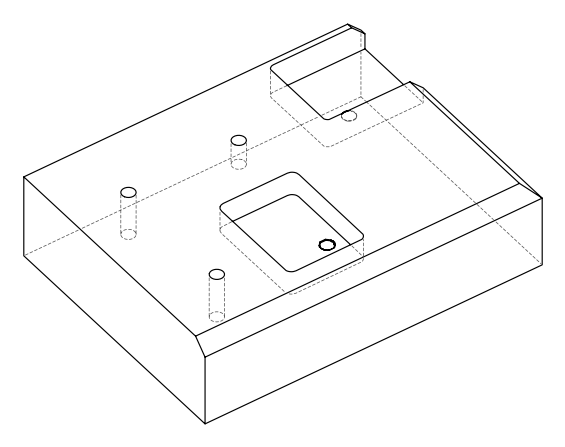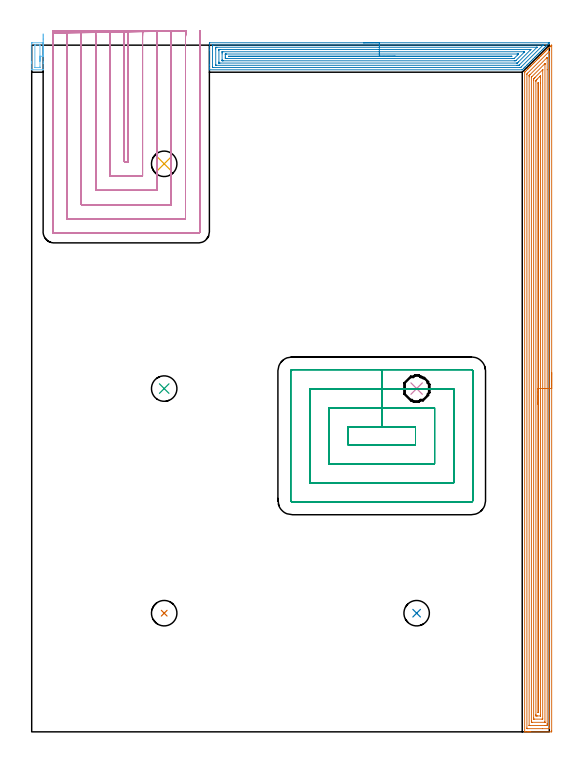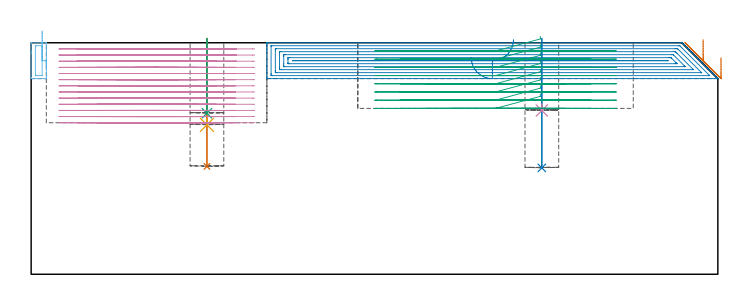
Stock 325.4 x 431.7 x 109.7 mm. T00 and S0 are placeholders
(PLAN: 10 operations, 3 tool changes, 107.8 min)
(1 INDEXABLE_INSERT_DRILL_BLIND_HOLE_FROM_SOLID | STEP1POCKET | NXT0302_003 | 0.24 min | 11715 mm3)
(2 INDEXABLE_INSERT_DRILL_BLIND_HOLE_FROM_SOLID_1 | STEP1POCKET_1 | NXT0302_003 | 0.25 min | 11858 mm3)
(3 INDEXABLE_INSERT_DRILL_BLIND_HOLE_FROM_SOLID_2 | STEP1POCKET_2 | NXT0302_003 | 0.14 min | 6663 mm3)
(4 INDEXABLE_INSERT_DRILL_BLIND_HOLE_FROM_SOLID_3 | STEP1POCKET_3 | NXT0302_003 | 0.02 min | 6401 mm3)
(5 INDEXABLE_INSERT_DRILL_BLIND_HOLE_FROM_SOLID_4 | STEP1POCKET_4 | NXT0302_003 | 0.02 min | 7764 mm3)
(6 AREA_MILL | FG_CHAMFER_SURFACE | UGT0205_001 | 0.57 min | 2128 mm3)
(7 AREA_MILL_1 | FG_CHAMFER_SURFACE_1 | UGT0205_001 | 23.87 min | 62358 mm3)
(8 AREA_MILL_2 | FG_CHAMFER_SURFACE_2 | UGT0205_001 | 11.66 min | 30359 mm3)
(9 MILL_RECTANGULAR_POCKET | POCKET_RECTANGULAR_STRAIGHT | UGT0201_008 | Follow Part, ap 4, ae 75% | 17.55 min | 394319 mm3)
(10 MILL_SLOT | SLOT_PARTIAL_RECTANGULAR | NXT0201_011 | Follow Part, ap 3, ae 75% | 53.45 min | 481788 mm3)
(TOOL NXT0302_003 | Index. Insert Drill 16mm [880-D1600L20-05] | D16 PA176 FL80 Z2)
(TOOL UGT0205_001 | Chamfer Mill 20 x 3 x 45 deg. | D20 FL50 Z2)
(TOOL UGT0201_008 | End Mill 16 mm | D16 FL32 Z4)
(TOOL NXT0201_011 | ENDMILL 12mm [2P460-1200-NA 1630] | D12 FL38 Z6)
(OP 1 INDEXABLE_INSERT_DRILL_BLIND_HOLE_FROM_SOLID)
G17 G21 G94 G90
T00 M6
G54
G17 G0 G90 X83.3 Y74.6 S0 M3
G43 Z119.7 H1
G94 G81 G98 Z51.1 F250. R111.7
G80
M5
M2
(OP 2 INDEXABLE_INSERT_DRILL_BLIND_HOLE_FROM_SOLID_1)
G17 G21 G94 G90
T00 M6
G54
G17 G0 G90 X242. Y74.6 S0 M3
G43 Z119.7 H1
G94 G81 G98 Z50.4 F250. R111.7
G80
M5
M2
(OP 3 INDEXABLE_INSERT_DRILL_BLIND_HOLE_FROM_SOLID_2)
G17 G21 G94 G90
T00 M6
G54
G17 G0 G90 X83.3 Y215.8 S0 M3
G43 Z119.7 H1
G94 G81 G98 Z76.3 F250. R111.7
G80
M5
M2
(OP 4 INDEXABLE_INSERT_DRILL_BLIND_HOLE_FROM_SOLID_3)
G17 G21 G94 G90
T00 M6
G54
G17 G0 G90 X242. Y215.8 S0 M3
G43 Z119.7 H1
G94 G81 G98 Z77.6 F250. R80.6
G80
M5
M2
(OP 5 INDEXABLE_INSERT_DRILL_BLIND_HOLE_FROM_SOLID_4)
G17 G21 G94 G90
T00 M6
G54
G17 G0 G90 X83.3 Y357.1 S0 M3
G43 Z119.7 H1
G94 G81 G98 Z70.8 F250. R73.8
G80
M5
M2
(OP 6 AREA_MILL)
G17 G21 G94 G90
T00 M6
G54
G17 G0 G90 X7.2 Y438.842 S1061 M3
G43 Z119.7 H0
Z101.202
G94 G1 Y438.199 Z100.612 F250.
Y437.507 Z100.081
Y436.772 Z99.611
Y435.998 Z99.208
Y435.192 Z98.874
Y434.36 Z98.612
Y433.509 Z98.422
Y432.644 Z98.308
Y431.772 Z98.27
Y430.901 Z98.307
Y430.036 Z98.421
Y429.184 Z98.609
Y428.352 Z98.871
Y427.546 Z99.205
Y426.772 Z99.608
Y426.036 Z100.076
Y425.343 Z100.607
Y424.7 Z101.196
Y421.154 Z104.739
Y420.387 Z105.511
Y420.268 Z105.631
X7.199 Y416.338 Z109.56
X7.19 Y416.205 Z109.693
X7.14 Y416.2 Z109.7
X0.06
X0.01 Y416.205 Z109.693
X0. Y416.34 Z109.558
Y420.387 Z105.512
Y421.154 Z104.739
Y432.678 Z93.218
X0.003 Y433.065 Z92.831
X0.01 Y433.191 Z92.705
X0.137 Y433.198 Z92.698
X0.502 Y433.2 Z92.7
X6.698
X7.067 Y433.195 Z92.702
X7.19 Y433.191 Z92.705
X7.2 Y433.062 Z92.834
Y424.7 Z101.196
X6.699 Y424.702 Z101.198
X6.696
X5.2 Y424.7 Z101.2
X5.199 Y417.949 Z107.951
X5.195 Y417.767 Z108.133
X5.19 Y417.628 Z108.272
X5.146 Y417.621 Z108.279
X4.928 Y417.614 Z108.286
X4.922
X2.266
X2.055 Y417.619 Z108.281
X2.011 Y417.621 Z108.279
X2.005 Y417.652 Z108.248
X2.001 Y417.686 Z108.214
Y431.451 Z94.449
X2.005 Y431.633 Z94.267
X2.01 Y431.772 Z94.128
X2.054 Y431.779 Z94.121
X2.272 Y431.786 Z94.114
X2.278
X4.934
X5.145 Y431.781 Z94.119
X5.189 Y431.779 Z94.121
X5.195 Y431.748 Z94.152
X5.199 Y431.714 Z94.186
X5.2 Y424.7 Z101.2
Y424.111 Z101.843
Y423.58 Z102.535
Y423.111 Z103.271
Y422.708 Z104.045
Y422.374 Z104.851
Y422.112 Z105.683
Y421.923 Z106.535
Y421.809 Z107.4
Y421.771 Z108.271
Y421.809 Z109.143
Y421.923 Z110.008
Y422.112 Z110.859
Y422.374 Z111.691
Y422.708 Z112.497
Y423.111 Z113.271
Y423.58 Z114.007
Y424.111 Z114.699
Y424.7 Z115.342
G0 Z119.7
M5
M2
(OP 7 AREA_MILL_1)
G17 G21 G94 G90
T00 M6
G54
G17 G0 G90 X326.9 Y225.85 S1061 M3
G43 Z119.7 H0
Z102.7
G94 G1 Y225.812 Z101.828 F250.
Y225.698 Z100.964
Y225.509 Z100.112
Y225.247 Z99.28
Y224.913 Z98.474
Y224.51 Z97.7
Y224.041 Z96.964
Y223.51 Z96.272
Y222.921 Z95.629
Y222.278 Z95.04
Y221.586 Z94.508
Y220.85 Z94.04
Y220.076 Z93.637
Y219.27 Z93.303
Y218.438 Z93.041
Y217.586 Z92.852
Y216.722 Z92.738
Y215.85 Z92.7
Y0.614
X326.896 Y0.243 Z92.703
X326.892 Y0.01 Z92.706
X326.655 Y0. Z92.942
X313.691 Z105.904
X313.081 Z106.513
X312.528 Z107.069
X312.195 Z107.401
X311.641 Z107.955
X311.308 Z108.287
X310.292 Z109.308
X309.928 Y0.008 Z109.663
X309.903 Y0.01 Z109.688
X309.9 Y0.168 Z109.7
Y414.563
X309.904 Y414.695 Z109.689
X309.929 Y414.725 Z109.666
X310.18 Y414.98 Z109.42
X310.21 Y415.01 Z109.39
X310.865 Y415.666 Z108.732
X311.039 Y415.839 Z108.561
X311.103 Y415.903 Z108.497
X311.751 Y416.553 Z107.845
X311.906 Y416.706 Z107.694
X311.996 Y416.796 Z107.604
X312.638 Y417.439 Z106.959
X312.774 Y417.574 Z106.826
X312.889 Y417.689 Z106.711
X313.081 Y417.882 Z106.517
X313.186 Y417.987 Z106.412
X313.524 Y418.326 Z106.073
X313.641 Y418.441 Z105.959
X313.782 Y418.582 Z105.818
X313.968 Y418.769 Z105.63
X314.078 Y418.88 Z105.519
X314.675 Y419.475 Z104.924
X314.854 Y419.655 Z104.743
X314.971 Y419.773 Z104.625
X315.568 Y420.368 Z104.031
X315.741 Y420.542 Z103.857
X316.461 Y421.261 Z103.138
X316.627 Y421.428 Z102.97
X317.354 Y422.155 Z102.245
X317.514 Y422.315 Z102.083
X318.247 Y423.048 Z101.352
X318.398 Y423.2 Z101.198
X318.843 Y423.643 Z100.757
X318.844 Y423.644 Z100.756
X319.14 Y423.941 Z100.459
X319.286 Y424.088 Z100.31
X319.711 Y424.511 Z99.889
X319.73 Y424.53 Z99.87
X320.033 Y424.834 Z99.565
X320.173 Y424.975 Z99.423
X320.578 Y425.378 Z99.022
X320.629 Y425.429 Z98.971
X320.926 Y425.727 Z98.672
X321.059 Y425.861 Z98.537
X321.446 Y426.246 Z98.154
X321.562 Y426.362 Z98.037
X321.819 Y426.62 Z97.779
X321.946 Y426.748 Z97.65
X322.313 Y427.113 Z97.287
X322.469 Y427.269 Z97.131
X322.712 Y427.513 Z96.886
X322.832 Y427.634 Z96.764
X323.18 Y427.98 Z96.42
X323.375 Y428.176 Z96.224
X323.605 Y428.406 Z95.993
X323.719 Y428.521 Z95.877
X324.047 Y428.847 Z95.552
X324.282 Y429.082 Z95.318
X324.498 Y429.299 Z95.1
X324.605 Y429.407 Z94.991
X325.049 Y429.849 Z94.551
X325.492 Y430.294 Z94.104
X325.935 Y430.735 Z93.664
X326.378 Y431.18 Z93.218
X326.583 Y431.383 Z93.016
X326.649 Y431.449 Z92.951
X326.822 Y431.622 Z92.778
X326.884 Y431.681 Z92.715
X326.895 Y431.683 Z92.704
X326.899 Y431.681 Z92.7
X326.9 Y215.85
X325.486 Z94.114
Y2.407
X325.485 Y2.179 Z94.115
X325.482 Y2.068 Z94.118
X325.479 Y2.022 Z94.121
X325.4 Y2.01 Z94.2
X325.002 Y2.001 Z94.598
X321.136 Y2. Z98.464
X311.705 Y2.001 Z107.895
X311.452 Y2.005 Z108.148
X311.348 Y2.01 Z108.252
X311.321 Y2.023 Z108.279
X311.318 Y2.07 Z108.282
X311.315 Y2.178 Z108.285
X311.314 Y2.395 Z108.286
Y413.218
X311.323 Y413.661 Z108.277
X311.539 Y413.884 Z108.061
X311.767 Y414.117 Z107.833
X325.328 Y427.678 Z94.272
X325.426 Y427.774 Z94.174
X325.458 Y427.8 Z94.142
X325.479 Y427.814 Z94.121
X325.482 Y427.726 Z94.118
X325.486 Y427.519 Z94.114
Y215.85
X324.072 Z95.528
X324.071 Y5.08 Z95.529
X324.07 Y4.726 Z95.53
X324.067 Y4.187 Z95.533
X324.065 Y4.019 Z95.535
X323.898 Y4.006 Z95.702
X323.719 Y4.003 Z95.881
X323.018 Y4. Z96.582
X322.832 Z96.768
X313.081 Y4.001 Z106.519
X312.896 Y4.003 Z106.704
X312.773 Y4.008 Z106.827
X312.735 Y4.011 Z106.865
X312.733 Y4.026 Z106.867
X312.731 Y4.068 Z106.869
X312.729 Y4.187 Z106.871
Y411.793
X312.73 Y412.331 Z106.87
X312.732 Y412.508 Z106.868
X312.735 Y412.595 Z106.865
X312.741 Y412.63 Z106.859
X312.761 Y412.653 Z106.839
X313.081 Y412.981 Z106.519
X313.202 Y413.102 Z106.398
X324.041 Y423.941 Z95.559
X324.052 Y423.948 Z95.548
X324.058 Y423.95 Z95.542
X324.064 Y423.941 Z95.536
X324.069 Y423.722 Z95.531
X324.071 Y423.586 Z95.529
X324.072 Y416.229 Z95.528
Y215.85
X322.657 Z96.943
Y6.15
X322.656 Y6.047 Z96.944
X322.653 Y6.018 Z96.947
X322.651 Y6.01 Z96.949
X322.644 Y6.007 Z96.956
X322.591 Y6.003 Z97.009
X322.376 Y6.001 Z97.224
X314.827 Y6. Z104.773
X314.416 Y6.002 Z105.184
X314.211 Y6.007 Z105.389
X314.161 Y6.01 Z105.439
X314.149 Y6.016 Z105.451
X314.147 Y6.033 Z105.453
X314.145 Y6.099 Z105.455
X314.143 Y6.69 Z105.457
Y6.866
Y411.437
X314.144 Y411.527 Z105.456
X314.147 Y411.571 Z105.453
X314.15 Y411.589 Z105.45
X314.164 Y411.606 Z105.436
X314.278 Y411.726 Z105.322
X314.422 Y411.873 Z105.178
X322.497 Y419.947 Z97.103
X322.574 Y420.02 Z97.026
X322.642 Y420.082 Z96.958
X322.651 Y420.086 Z96.949
X322.653 Y420.059 Z96.947
X322.655 Y420.003 Z96.945
X322.657 Y419.652 Z96.943
Y419.475
Y215.85
X321.243 Z98.357
Y8.282
X321.241 Y8.159 Z98.359
X321.238 Y8.061 Z98.362
X321.235 Y8.009 Z98.365
X321.221 Y8.008 Z98.379
X321.059 Y8.003 Z98.541
X320.82 Y8. Z98.78
X315.741 Y8.001 Z103.859
X315.648 Y8.003 Z103.952
X315.592 Y8.006 Z104.008
X315.566 Y8.009 Z104.034
X315.564 Y8.097 Z104.036
X315.559 Y8.467 Z104.041
X315.557 Y8.652 Z104.043
Y8.837
Y409.651
X315.558 Y409.835 Z104.042
X315.564 Y410.544 Z104.036
X315.648 Y410.638 Z103.952
X315.741 Y410.737 Z103.859
X316.087 Y411.088 Z103.513
X316.436 Y411.437 Z103.164
X321.138 Y416.139 Z98.462
X321.19 Y416.19 Z98.41
X321.233 Y416.228 Z98.367
X321.24 Y416.232 Z98.36
X321.241 Y416.231 Z98.359
X321.242 Y416.211 Z98.358
X321.243 Y416.088 Z98.357
Y415.903
Y215.85
X319.829 Z99.771
Y10.785
X319.828 Y10.438 Z99.772
X319.825 Y10.165 Z99.775
X319.822 Y10.031 Z99.778
X319.817 Y10.01 Z99.783
X319.783 Y10.006 Z99.817
X319.72 Y10.002 Z99.88
X317.949 Y10. Z101.651
X317.514 Y10.001 Z102.086
X317.058 Y10.004 Z102.542
X316.987 Y10.01 Z102.613
X316.978 Y10.085 Z102.622
X316.975 Y10.438 Z102.625
X316.972 Y10.984 Z102.628
X316.971 Y408.758 Z102.629
X316.973 Y409.302 Z102.627
X316.976 Y409.477 Z102.624
X316.978 Y409.516 Z102.622
X317.008 Y409.55 Z102.592
X317.101 Y409.651 Z102.499
X317.752 Y410.304 Z101.848
X319.286 Y411.839 Z100.314
X319.532 Y412.083 Z100.068
X319.782 Y412.331 Z99.818
X319.795 Y412.336 Z99.805
X319.822 Y412.331 Z99.778
X319.825 Y412.054 Z99.775
X319.828 Y411.785 Z99.772
X319.829 Y407.843 Z99.771
Y215.85
X318.415 Z101.185
X318.414 Y12.21 Z101.186
X318.4 Y12.101 Z101.2
X318.386 Y12.225 Z101.214
X318.385 Y12.239 Z101.215
X318.386 Y407.88
X318.4 Y408.204 Z101.2
X318.414 Y407.865 Z101.186
X318.415 Y407.85 Z101.185
Y215.85
Y214.978 Z101.223
Y214.113 Z101.337
Y213.262 Z101.526
Y212.43 Z101.788
Y211.624 Z102.122
Y210.85 Z102.525
Y210.114 Z102.994
Y209.422 Z103.525
Y208.779 Z104.114
Y208.19 Z104.757
Y207.658 Z105.45
Y207.19 Z106.185
Y206.787 Z106.959
Y206.453 Z107.765
Y206.191 Z108.597
Y206.002 Z109.449
Y205.888 Z110.314
Y205.85 Z111.185
G0 Z119.7
M5
M2
(OP 8 AREA_MILL_2)
G17 G21 G94 G90
T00 M6
G54
G17 G0 G90 X208.55 Y433.2 S1061 M3
G43 Z119.7 H0
Z102.7
G94 G1 X208.588 Z101.828 F250.
X208.702 Z100.964
X208.891 Z100.112
X209.153 Z99.28
X209.487 Z98.474
X209.89 Z97.7
X210.358 Z96.964
X210.89 Z96.272
X211.479 Z95.629
X212.122 Z95.04
X212.814 Z94.508
X213.55 Z94.04
X214.324 Z93.637
X215.13 Z93.303
X215.962 Z93.041
X216.813 Z92.852
X217.678 Z92.738
X218.55 Z92.7
X325.14
X325.385 Y433.196 Z92.703
X325.386 Y433.195 Z92.704
X325.385 Y433.185 Z92.714
X325.136 Y432.936 Z92.964
X325.088 Y432.887 Z93.012
X324.88 Y432.678 Z93.218
X324.268 Y432.068 Z93.832
X324.195 Y431.994 Z93.905
X323.993 Y431.792 Z94.104
X323.4 Y431.2 Z94.7
X323.302 Y431.101 Z94.797
X323.107 Y430.905 Z94.991
X322.532 Y430.332 Z95.568
X322.409 Y430.209 Z95.69
X322.221 Y430.019 Z95.877
X321.663 Y429.463 Z96.436
X321.334 Y429.132 Z96.764
X320.795 Y428.595 Z97.305
X320.448 Y428.246 Z97.65
X319.927 Y427.727 Z98.173
X319.561 Y427.359 Z98.537
X319.059 Y426.859 Z99.041
X318.675 Y426.473 Z99.423
X318.191 Y425.991 Z99.909
X317.788 Y425.586 Z100.31
X317.323 Y425.123 Z100.777
X316.902 Y424.7 Z101.197
X316.755 Y424.555 Z101.344
X316.459 Y424.259 Z101.641
X316.015 Y423.814 Z102.083
X315.553 Y423.353 Z102.547
X315.128 Y422.927 Z102.97
X314.647 Y422.447 Z103.452
X314.242 Y422.041 Z103.856
X313.741 Y421.541 Z104.358
X313.355 Y421.154 Z104.743
X312.836 Y420.635 Z105.264
X312.469 Y420.268 Z105.63
X312.291 Y420.091 Z105.809
X312.114 Y419.914 Z105.985
X311.582 Y419.381 Z106.516
X311.398 Y419.198 Z106.701
X311.246 Y419.046 Z106.853
X311.139 Y418.938 Z106.96
X311.101 Y418.9 Z106.998
X310.378 Y418.178 Z107.722
X310.253 Y418.051 Z107.846
X310.208 Y418.007 Z107.891
X309.51 Y417.31 Z108.59
X309.366 Y417.165 Z108.732
X309.315 Y417.114 Z108.784
X308.659 Y416.459 Z109.441
X308.423 Y416.226 Z109.668
X308.395 Y416.204 Z109.689
X308.274 Y416.2 Z109.7
X111.863
X111.71 Y416.203 Z109.688
X111.708 Y416.227 Z109.664
X111.7 Y416.582 Z109.317
Y416.959 Z108.941
Y417.608 Z108.287
Y418.819 Z107.077
Y419.381 Z106.513
Y428.689 Z97.208
Y432.678 Z93.219
X111.703 Y432.962 Z92.935
X111.71 Y433.192 Z92.706
X111.942 Y433.199 Z92.699
X218.55 Y433.2 Z92.7
Y431.786 Z94.114
X321.225
X321.432 Y431.781 Z94.119
X321.518 Y431.779 Z94.121
X321.501 Y431.757 Z94.143
X321.475 Y431.727 Z94.173
X321.381 Y431.631 Z94.269
X321.307 Y431.556 Z94.344
X307.827 Y418.077 Z107.823
X307.589 Y417.844 Z108.056
X307.368 Y417.63 Z108.27
X306.934 Y417.614 Z108.286
X306.928
X114.096
X113.873 Y417.616 Z108.284
X113.765 Y417.618 Z108.282
X113.719 Y417.621 Z108.279
X113.71 Y417.651 Z108.249
X113.706 Y417.752 Z108.148
X113.701 Y418. Z107.9
X113.7 Y430.905 Z94.995
X113.702 Y431.296 Z94.604
X113.71 Y431.69 Z94.21
X113.717 Y431.779 Z94.121
X113.764 Y431.782 Z94.118
X113.874 Y431.784 Z94.116
X114.096 Y431.786 Z94.114
X218.55
Y430.372 Z95.528
X317.293 Y430.371 Z95.529
X317.427 Y430.369 Z95.531
X317.648 Y430.365 Z95.535
X317.653 Y430.36 Z95.54
Y430.357 Z95.543
X317.648 Y430.348 Z95.552
X306.808 Y419.507 Z106.393
X306.68 Y419.381 Z106.519
X306.357 Y419.068 Z106.832
X306.304 Y419.035 Z106.865
X306.219 Y419.033 Z106.867
X306.042 Y419.03 Z106.87
X305.504 Y419.029 Z106.871
X305.149 Y419.028 Z106.872
X116.236 Y419.029 Z106.871
X115.881 Y419.03 Z106.87
X115.763 Y419.032 Z106.868
X115.723 Y419.035 Z106.865
X115.71 Y419.042 Z106.858
X115.706 Y419.082 Z106.818
X115.702 Y419.201 Z106.699
X115.7 Y419.381 Z106.519
Y419.561 Z106.339
Y429.312 Z96.588
X115.701 Y430.019 Z95.881
X115.703 Y430.195 Z95.705
X115.713 Y430.365 Z95.535
X115.881 Y430.367 Z95.533
X116.419 Y430.371 Z95.529
X218.55 Y430.372 Z95.528
Y428.957 Z96.943
X313.36
X313.708 Y428.955 Z96.945
X313.763 Y428.953 Z96.947
X313.788 Y428.951 Z96.949
X313.78 Y428.941 Z96.959
X313.721 Y428.874 Z97.026
X313.65 Y428.8 Z97.1
X313.585 Y428.734 Z97.166
X306.024 Y421.172 Z104.728
X305.578 Y420.729 Z105.171
X305.432 Y420.586 Z105.314
X305.314 Y420.475 Z105.425
X305.279 Y420.449 Z105.451
X305.238 Y420.447 Z105.453
X305.149 Y420.445 Z105.455
X304.972 Y420.443 Z105.457
X118.383
X117.794 Y420.445 Z105.455
X117.728 Y420.448 Z105.452
X117.712 Y420.449 Z105.451
X117.709 Y420.466 Z105.434
X117.705 Y420.515 Z105.385
X117.701 Y420.717 Z105.183
X117.7 Y421.121 Z104.779
Y428.246 Z97.654
X117.703 Y428.673 Z97.227
X117.707 Y428.886 Z97.014
X117.71 Y428.937 Z96.963
X117.717 Y428.951 Z96.949
X117.741 Y428.952 Z96.948
X117.845 Y428.955 Z96.945
X118.559 Y428.957 Z96.943
X118.736
X218.55
Y427.543 Z98.357
X309.428
X309.613 Y427.542 Z98.358
X309.798 Y427.539 Z98.361
X309.905 Y427.537 Z98.363
X309.826 Y427.436 Z98.464
X309.758 Y427.359 Z98.541
X309.687 Y427.286 Z98.614
X309.613 Y427.211 Z98.689
X304.441 Y422.041 Z103.859
X304.347 Y421.95 Z103.95
X304.256 Y421.864 Z104.036
X303.547 Y421.858 Z104.042
X303.363 Y421.857 Z104.043
X120.345
X120.16 Y421.859 Z104.041
X119.79 Y421.864 Z104.036
X119.709 Y421.868 Z104.032
X119.706 Y421.893 Z104.007
X119.702 Y421.949 Z103.951
X119.701 Y422.041 Z103.859
X119.7 Y422.681 Z103.219
Y426.227 Z99.673
Y427.113 Z98.787
X119.703 Y427.359 Z98.541
X119.707 Y427.519 Z98.381
X119.709 Y427.533 Z98.367
X119.754 Y427.537 Z98.363
X119.852 Y427.541 Z98.359
X119.975 Y427.543 Z98.357
X120.16
X218.55
Y426.129 Z99.771
X305.149
X305.496 Y426.128 Z99.772
X305.761 Y426.126 Z99.774
X306.042 Y426.122 Z99.778
X306.043 Y426.102 Z99.798
X306.042 Y426.093 Z99.807
X305.789 Y425.837 Z100.063
X305.539 Y425.586 Z100.314
X303.363 Y423.413 Z102.487
X303.261 Y423.317 Z102.583
X303.225 Y423.285 Z102.615
X303.189 Y423.278 Z102.622
X303.013 Y423.275 Z102.625
X302.471 Y423.272 Z102.628
X302.124 Y423.271 Z102.629
X122.676 Y423.272 Z102.628
X122.13 Y423.275 Z102.625
X121.777 Y423.278 Z102.622
X121.71 Y423.287 Z102.613
X121.704 Y423.35 Z102.55
X121.701 Y423.814 Z102.086
X121.7 Y424.241 Z101.659
Y425.586 Z100.314
X121.701 Y426.013 Z99.887
X121.703 Y426.075 Z99.825
X121.709 Y426.111 Z99.789
X121.712 Y426.123 Z99.777
X121.722 Y426.124 Z99.776
X121.857 Y426.127 Z99.773
X122.13 Y426.129 Z99.771
X122.477
X218.55
Y424.715 Z101.185
X301.578 Y424.714 Z101.186
X301.91 Y424.7 Z101.2
X301.592 Y424.685 Z101.215
X301.578
X123.916 Y424.686 Z101.214
X123.797 Y424.7 Z101.2
X123.902 Y424.714 Z101.186
X218.55 Y424.715 Z101.185
X219.422 Z101.223
X220.286 Z101.337
X221.138 Z101.526
X221.97 Z101.788
X222.776 Z102.122
X223.55 Z102.525
X224.286 Z102.994
X224.978 Z103.525
X225.621 Z104.114
X226.21 Z104.757
X226.741 Z105.45
X227.21 Z106.185
X227.613 Z106.959
X227.947 Z107.765
X228.209 Z108.597
X228.398 Z109.449
X228.512 Z110.314
X228.55 Z111.185
G0 Z119.7
M5
M2
(OP 9 MILL_RECTANGULAR_POCKET)
G17 G21 G94 G90
T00 M6
G54
G17 G0 G90 X241.3 Y187.246 S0 M3
G43 Z119.7 H0
Z112.7
G94 G1 Y191.7 Z111.506 F250.
X220.05 Z105.812
X198.8 F500.
Y180.5
X241.3
Y191.7
X220.05
Y203.7
X186.8
Y168.5
X253.3
Y203.7
X220.05
Y215.7
X174.8
Y156.5
X265.3
Y215.7
X220.05
Y227.7
X163.7
G3 X162.8 Y226.8 R0.9
G1 Y145.4
G3 X163.7 Y144.5 R0.9
G1 X276.4
G3 X277.3 Y145.4 R0.9
G1 Y226.8
G3 X276.4 Y227.7 R0.9
G1 X220.05
X219.05
G0 X241.3 Y187.246 Z108.812
G1 Y191.7 Z107.619 F250.
X220.05 Z101.925
X198.8 F500.
Y180.5
X241.3
Y191.7
X220.05
Y203.7
X186.8
Y168.5
X253.3
Y203.7
X220.05
Y215.7
X174.8
Y156.5
X265.3
Y215.7
X220.05
Y227.7
X163.7
G3 X162.8 Y226.8 R0.9
G1 Y145.4
G3 X163.7 Y144.5 R0.9
G1 X276.4
G3 X277.3 Y145.4 R0.9
G1 Y226.8
G3 X276.4 Y227.7 R0.9
G1 X220.05
X219.05
G0 X241.3 Y187.246 Z104.925
G1 Y191.7 Z103.731 F250.
X220.05 Z98.037
X198.8 F500.
Y180.5
X241.3
Y191.7
X220.05
Y203.7
X186.8
Y168.5
X253.3
Y203.7
X220.05
Y215.7
X174.8
Y156.5
X265.3
Y215.7
X220.05
Y227.7
X163.7
G3 X162.8 Y226.8 R0.9
G1 Y145.4
G3 X163.7 Y144.5 R0.9
G1 X276.4
G3 X277.3 Y145.4 R0.9
G1 Y226.8
G3 X276.4 Y227.7 R0.9
G1 X220.05
X219.05
G0 X241.3 Y187.246 Z101.037
G1 Y191.7 Z99.844 F250.
X220.05 Z94.15
X198.8 F500.
Y180.5
X241.3
Y191.7
X220.05
Y203.7
X186.8
Y168.5
X253.3
Y203.7
X220.05
Y215.7
X174.8
Y156.5
X265.3
Y215.7
X220.05
Y227.7
X163.7
G3 X162.8 Y226.8 R0.9
G1 Y145.4
G3 X163.7 Y144.5 R0.9
G1 X276.4
G3 X277.3 Y145.4 R0.9
G1 Y226.8
G3 X276.4 Y227.7 R0.9
G1 X220.05
X219.05
G0 X241.3 Y187.246 Z97.15
G1 Y191.7 Z95.956 F250.
X220.05 Z90.262
X198.8 F500.
Y180.5
X241.3
Y191.7
X220.05
Y203.7
X186.8
Y168.5
X253.3
Y203.7
X220.05
Y215.7
X174.8
Y156.5
X265.3
Y215.7
X220.05
Y227.7
X163.7
G3 X162.8 Y226.8 R0.9
G1 Y145.4
G3 X163.7 Y144.5 R0.9
G1 X276.4
G3 X277.3 Y145.4 R0.9
G1 Y226.8
G3 X276.4 Y227.7 R0.9
G1 X220.05
X219.05
G0 X241.3 Y187.246 Z93.262
G1 Y191.7 Z92.069 F250.
X220.05 Z86.375
X198.8 F500.
Y180.5
X241.3
Y191.7
X220.05
Y203.7
X186.8
Y168.5
X253.3
Y203.7
X220.05
Y215.7
X174.8
Y156.5
X265.3
Y215.7
X220.05
Y227.7
X163.7
G3 X162.8 Y226.8 R0.9
G1 Y145.4
G3 X163.7 Y144.5 R0.9
G1 X276.4
G3 X277.3 Y145.4 R0.9
G1 Y226.8
G3 X276.4 Y227.7 R0.9
G1 X220.05
X219.05
G0 X241.3 Y187.246 Z89.375
G1 Y191.7 Z88.181 F250.
X220.05 Z82.487
X198.8 F500.
Y180.5
X241.3
Y191.7
X220.05
Y203.7
X186.8
Y168.5
X253.3
Y203.7
X220.05
Y215.7
X174.8
Y156.5
X265.3
Y215.7
X220.05
Y227.7
X163.7
G3 X162.8 Y226.8 R0.9
G1 Y145.4
G3 X163.7 Y144.5 R0.9
G1 X276.4
G3 X277.3 Y145.4 R0.9
G1 Y226.8
G3 X276.4 Y227.7 R0.9
G1 X220.05
X219.05
G0 X241.3 Y187.246 Z85.487
G1 Y191.7 Z84.294 F250.
X220.05 Z78.6
X198.8 F500.
Y180.5
X241.3
Y191.7
X220.05
Y203.7
X186.8
Y168.5
X253.3
Y203.7
X220.05
Y215.7
X174.8
Y156.5
X265.3
Y215.7
X220.05
Y227.7
X163.7
G3 X162.8 Y226.8 R0.9
G1 Y145.4
G3 X163.7 Y144.5 R0.9
G1 X276.4
G3 X277.3 Y145.4 R0.9
G1 Y226.8
G3 X276.4 Y227.7 R0.9
G1 X220.05
X219.05
G0 Z119.7
M5
M2
(OP 10 MILL_SLOT)
G17 G21 G94 G90
T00 M6
G54
G17 G0 G90 X58.072 Y440.698 S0 M3
G43 Z119.7 H1
Z106.785
G94 G1 X58.174 Y437.7 F250.
G2 X58.2 Y436.172 R45. F500.
G1 Y358.4
X60.7
Y436.172
G2 X60.726 Y437.7 R45.
G1 X60.828 Y440.698 F250.
X49.04 Y440.697
X49.168 Y437.7
G2 X49.2 Y436.172 R36. F500.
G1 Y349.4
X69.7
Y436.172
G2 X69.732 Y437.7 R36.
G1 X69.86 Y440.697 F250.
X39.987 Y440.695
X40.157 Y437.7
G2 X40.2 Y436.172 R27. F500.
G1 Y340.4
X78.7
Y436.172
G2 X78.743 Y437.7 R27.
G1 X78.913 Y440.695 F250.
X30.88 Y440.689
X31.135 Y437.7
G2 X31.2 Y436.172 R18. F500.
G1 Y331.4
X87.7
Y436.172
G2 X87.765 Y437.7 R18.
G1 X88.02 Y440.689 F250.
X21.56 Y440.656
X22.069 Y437.7
G2 X22.2 Y436.172 R9. F500.
G1 Y322.4
X96.7
Y436.172
G2 X96.831 Y437.7 R9.
G1 X97.34 Y440.656 F250.
X13.2 Y439.172
Y436.172
Y314.3 F500.
G3 X14.1 Y313.4 R0.9
G1 X104.8
G3 X105.7 Y314.3 R0.9
G1 Y436.172
Y439.172 F250.
G0 X58.072 Y440.698 Z103.869
G1 X58.174 Y437.7
G2 X58.2 Y436.172 R45. F500.
G1 Y358.4
X60.7
Y436.172
G2 X60.726 Y437.7 R45.
G1 X60.828 Y440.698 F250.
X49.04 Y440.697
X49.168 Y437.7
G2 X49.2 Y436.172 R36. F500.
G1 Y349.4
X69.7
Y436.172
G2 X69.732 Y437.7 R36.
G1 X69.86 Y440.697 F250.
X39.987 Y440.695
X40.157 Y437.7
G2 X40.2 Y436.172 R27. F500.
G1 Y340.4
X78.7
Y436.172
G2 X78.743 Y437.7 R27.
G1 X78.913 Y440.695 F250.
X30.88 Y440.689
X31.135 Y437.7
G2 X31.2 Y436.172 R18. F500.
G1 Y331.4
X87.7
Y436.172
G2 X87.765 Y437.7 R18.
G1 X88.02 Y440.689 F250.
X21.56 Y440.656
X22.069 Y437.7
G2 X22.2 Y436.172 R9. F500.
G1 Y322.4
X96.7
Y436.172
G2 X96.831 Y437.7 R9.
G1 X97.34 Y440.656 F250.
X13.2 Y439.172
Y436.172
Y314.3 F500.
G3 X14.1 Y313.4 R0.9
G1 X104.8
G3 X105.7 Y314.3 R0.9
G1 Y436.172
Y439.172 F250.
G0 X58.1 Y440.699 Z100.954
G1 X58.183 Y437.7
G2 X58.2 Y436.46 R45. F500.
G1 Y358.4
X60.7
Y436.46
G2 X60.717 Y437.7 R45.
G1 X60.8 Y440.699 F250.
X49.075 Y440.698
X49.179 Y437.7
G2 X49.2 Y436.46 R36. F500.
G1 Y349.4
X69.7
Y436.46
G2 X69.721 Y437.7 R36.
G1 X69.825 Y440.698 F250.
X40.034 Y440.697
X40.172 Y437.7
G2 X40.2 Y436.46 R27. F500.
G1 Y340.4
X78.7
Y436.46
G2 X78.728 Y437.7 R27.
G1 X78.866 Y440.697 F250.
X30.951 Y440.693
X31.157 Y437.7
G2 X31.2 Y436.46 R18. F500.
G1 Y331.4
X87.7
Y436.46
G2 X87.743 Y437.7 R18.
G1 X87.949 Y440.693 F250.
X21.701 Y440.671
X22.114 Y437.7
G2 X22.2 Y436.46 R9. F500.
G1 Y322.4
X96.7
Y436.46
G2 X96.786 Y437.7 R9.
G1 X97.199 Y440.671 F250.
X13.2 Y439.46
Y436.46
Y314.3 F500.
G3 X14.1 Y313.4 R0.9
G1 X104.8
G3 X105.7 Y314.3 R0.9
G1 Y436.46
Y439.46 F250.
G0 X58.197 Y440.7 Z98.038
G1 X58.2 Y437.7
Y437.659 F500.
Y358.4
X60.7
Y437.659
Y437.7
X60.703 Y440.7 F250.
X49.197
X49.2 Y437.7
Y437.659 F500.
Y349.4
X69.7
Y437.659
Y437.7
X69.703 Y440.7 F250.
X40.195
X40.2 Y437.7
Y437.659 F500.
Y340.4
X78.7
Y437.659
Y437.7
X78.705 Y440.7 F250.
X31.193
X31.2 Y437.7
Y437.659 F500.
Y331.4
X87.7
Y437.659
Y437.7
X87.707 Y440.7 F250.
X22.186
X22.2 Y437.7
Y437.659 F500.
Y322.4
X96.7
Y437.659
Y437.7
X96.714 Y440.7 F250.
X13.2 Y440.659
Y437.659
Y314.3 F500.
G3 X14.1 Y313.4 R0.9
G1 X104.8
G3 X105.7 Y314.3 R0.9
G1 Y437.659
Y440.659 F250.
G0 X58.2 Y440.7 Z95.123
G1 Y437.7
Y358.4 F500.
X60.7
Y437.7
Y440.7 F250.
X49.2
Y437.7
Y349.4 F500.
X69.7
Y437.7
Y440.7 F250.
X40.2
Y437.7
Y340.4 F500.
X78.7
Y437.7
Y440.7 F250.
X31.2
Y437.7
Y331.4 F500.
X87.7
Y437.7
Y440.7 F250.
X22.2
Y437.7
Y322.4 F500.
X96.7
Y437.7
Y440.7 F250.
X13.2
Y437.7
Y314.3 F500.
G3 X14.1 Y313.4 R0.9
G1 X104.8
G3 X105.7 Y314.3 R0.9
G1 Y437.7
Y440.7 F250.
G0 X58.2 Z92.208
G1 Y437.7
Y358.4 F500.
X60.7
Y437.7
Y440.7 F250.
X49.2
Y437.7
Y349.4 F500.
X69.7
Y437.7
Y440.7 F250.
X40.2
Y437.7
Y340.4 F500.
X78.7
Y437.7
Y440.7 F250.
X31.2
Y437.7
Y331.4 F500.
X87.7
Y437.7
Y440.7 F250.
X22.2
Y437.7
Y322.4 F500.
X96.7
Y437.7
Y440.7 F250.
X13.2
Y437.7
Y314.3 F500.
G3 X14.1 Y313.4 R0.9
G1 X104.8
G3 X105.7 Y314.3 R0.9
G1 Y437.7
Y440.7 F250.
G0 X58.2 Z89.292
G1 Y437.7
Y358.4 F500.
X60.7
Y437.7
Y440.7 F250.
X49.2
Y437.7
Y349.4 F500.
X69.7
Y437.7
Y440.7 F250.
X40.2
Y437.7
Y340.4 F500.
X78.7
Y437.7
Y440.7 F250.
X31.2
Y437.7
Y331.4 F500.
X87.7
Y437.7
Y440.7 F250.
X22.2
Y437.7
Y322.4 F500.
X96.7
Y437.7
Y440.7 F250.
X13.2
Y437.7
Y314.3 F500.
G3 X14.1 Y313.4 R0.9
G1 X104.8
G3 X105.7 Y314.3 R0.9
G1 Y437.7
Y440.7 F250.
G0 X58.2 Z86.377
G1 Y437.7
Y358.4 F500.
X60.7
Y437.7
Y440.7 F250.
X49.2
Y437.7
Y349.4 F500.
X69.7
Y437.7
Y440.7 F250.
X40.2
Y437.7
Y340.4 F500.
X78.7
Y437.7
Y440.7 F250.
X31.2
Y437.7
Y331.4 F500.
X87.7
Y437.7
Y440.7 F250.
X22.2
Y437.7
Y322.4 F500.
X96.7
Y437.7
Y440.7 F250.
X13.2
Y437.7
Y314.3 F500.
G3 X14.1 Y313.4 R0.9
G1 X104.8
G3 X105.7 Y314.3 R0.9
G1 Y437.7
Y440.7 F250.
G0 X58.2 Z83.462
G1 Y437.7
Y358.4 F500.
X60.7
Y437.7
Y440.7 F250.
X49.2
Y437.7
Y349.4 F500.
X69.7
Y437.7
Y440.7 F250.
X40.2
Y437.7
Y340.4 F500.
X78.7
Y437.7
Y440.7 F250.
X31.2
Y437.7
Y331.4 F500.
X87.7
Y437.7
Y440.7 F250.
X22.2
Y437.7
Y322.4 F500.
X96.7
Y437.7
Y440.7 F250.
X13.2
Y437.7
Y314.3 F500.
G3 X14.1 Y313.4 R0.9
G1 X104.8
G3 X105.7 Y314.3 R0.9
G1 Y437.7
Y440.7 F250.
G0 X58.2 Z80.546
G1 Y437.7
Y358.4 F500.
X60.7
Y437.7
Y440.7 F250.
X49.2
Y437.7
Y349.4 F500.
X69.7
Y437.7
Y440.7 F250.
X40.2
Y437.7
Y340.4 F500.
X78.7
Y437.7
Y440.7 F250.
X31.2
Y437.7
Y331.4 F500.
X87.7
Y437.7
Y440.7 F250.
X22.2
Y437.7
Y322.4 F500.
X96.7
Y437.7
Y440.7 F250.
X13.2
Y437.7
Y314.3 F500.
G3 X14.1 Y313.4 R0.9
G1 X104.8
G3 X105.7 Y314.3 R0.9
G1 Y437.7
Y440.7 F250.
G0 X58.2 Z77.631
G1 Y437.7
Y358.4 F500.
X60.7
Y437.7
Y440.7 F250.
X49.2
Y437.7
Y349.4 F500.
X69.7
Y437.7
Y440.7 F250.
X40.2
Y437.7
Y340.4 F500.
X78.7
Y437.7
Y440.7 F250.
X31.2
Y437.7
Y331.4 F500.
X87.7
Y437.7
Y440.7 F250.
X22.2
Y437.7
Y322.4 F500.
X96.7
Y437.7
Y440.7 F250.
X13.2
Y437.7
Y314.3 F500.
G3 X14.1 Y313.4 R0.9
G1 X104.8
G3 X105.7 Y314.3 R0.9
G1 Y437.7
Y440.7 F250.
G0 X58.2 Z74.715
G1 Y437.7
Y358.4 F500.
X60.7
Y437.7
Y440.7 F250.
X49.2
Y437.7
Y349.4 F500.
X69.7
Y437.7
Y440.7 F250.
X40.2
Y437.7
Y340.4 F500.
X78.7
Y437.7
Y440.7 F250.
X31.2
Y437.7
Y331.4 F500.
X87.7
Y437.7
Y440.7 F250.
X22.2
Y437.7
Y322.4 F500.
X96.7
Y437.7
Y440.7 F250.
X13.2
Y437.7
Y314.3 F500.
G3 X14.1 Y313.4 R0.9
G1 X104.8
G3 X105.7 Y314.3 R0.9
G1 Y437.7
Y440.7 F250.
G0 X58.2 Z71.8
G1 Y437.7
Y358.4 F500.
X60.7
Y437.7
Y440.7 F250.
X49.2
Y437.7
Y349.4 F500.
X69.7
Y437.7
Y440.7 F250.
X40.2
Y437.7
Y340.4 F500.
X78.7
Y437.7
Y440.7 F250.
X31.2
Y437.7
Y331.4 F500.
X87.7
Y437.7
Y440.7 F250.
X22.2
Y437.7
Y322.4 F500.
X96.7
Y437.7
Y440.7 F250.
X13.2
Y437.7
Y314.3 F500.
G3 X14.1 Y313.4 R0.9
G1 X104.8
G3 X105.7 Y314.3 R0.9
G1 Y437.7
Y440.7 F250.
G0 Z119.7
M5
M2
